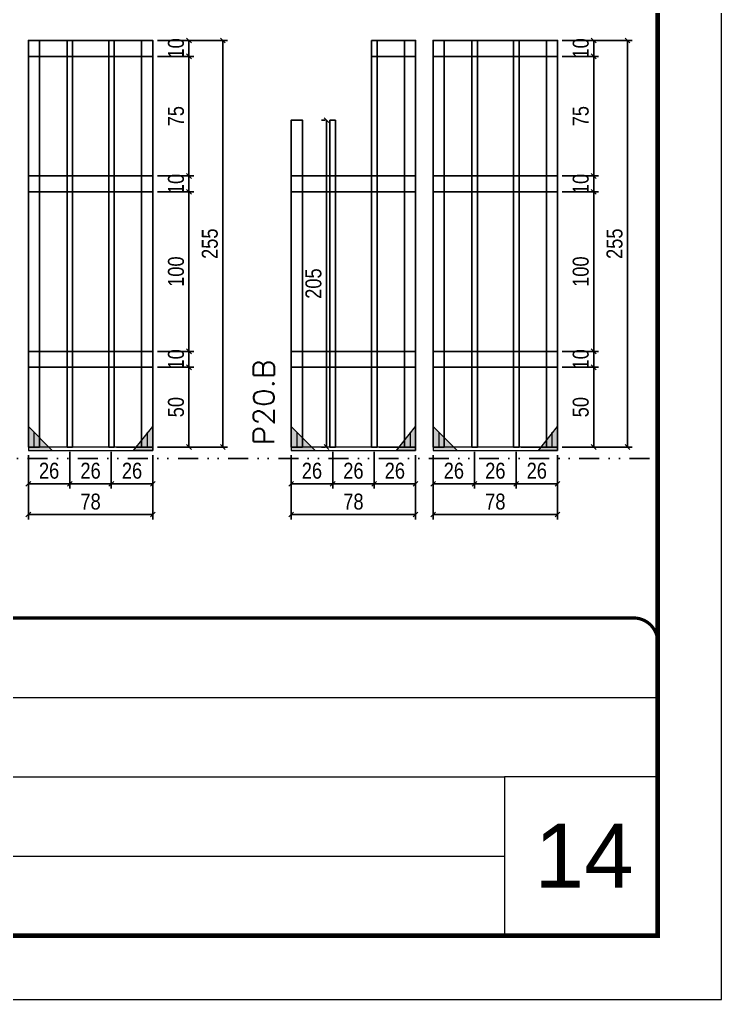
# Model space of a CAD drawing. Extents: x 14400 to 20667, y -21631 to 6985.
# Drawn here: x 17057 to 17497, y 2489 to 3104 of the extents above; entities that cross this region are included whole.
import ezdxf

# ---------------------------------------------------------------- set-up
doc = ezdxf.new("R2010")
doc.units = 0
for name, pattern in [('CONTINUO', [0]), ('DASHED', [0.75, 0.5, -0.25]), ('DIVIDE2', [0.625, 0.25, -0.125, 0, -0.125, 0, -0.125]), ('HIDDEN', [0.375, 0.25, -0.125])]:
    doc.linetypes.add(name, pattern=pattern)
for name, color, linetype, lineweight in [('CARIMBO', 255, 'Continuous', 9), ('Folhas', 255, 'Continuous', 9), ('Madeira', 126, 'Continuous', 18), ('Sarr 2.2x7', 40, 'Continuous', 9), ('SARRAFO DE PRESSAO', 251, 'DASHED', 9), ('Texto Seção', 7, 'Continuous', 15)]:
    doc.layers.add(name, color=color, linetype=linetype, lineweight=lineweight)
for name, color, linetype in [('COTA', 241, 'Continuous'), ('Nível', 160, 'Continuous'), ('SARR_2.2x10', 60, 'Continuous'), ('SARR_3.5x7', 81, 'Continuous'), ('SARR_7x7', 40, 'Continuous')]:
    doc.layers.add(name, color=color, linetype=linetype)
doc.styles.add('ARIAL', font='arial.ttf')
doc.styles.add('COTA TECNICA', font='techl___.ttf', dxfattribs={"height": 10})
doc.styles.add('REGUA-120', font='ROMANS.shx', dxfattribs={"height": 15})
doc.dimstyles.new('PAINEL', dxfattribs={"dimtxt": 10, "dimasz": 3, "dimexe": 3, "dimexo": 3, "dimgap": 3, "dimtad": 1, "dimdec": 1, "dimzin": 12, "dimdsep": 46, "dimtxsty": 'COTA TECNICA', "dimblk1": 'OBLIQUE', "dimblk2": 'OBLIQUE', "dimsah": 1, "dimcen": 0.9, "dimclrd": 4, "dimclre": 4, "dimclrt": 240, "dimadec": 1, "dimazin": 3, "dimtfac": 1, "dimtdec": 1, "dimtmove": 0, "dimatfit": 3, "dimfxl": 1, "dimtolj": 1, "dimtzin": 12, "dimarcsym": 0})

# ---------------------------------------------------------------- blocks, each defined once
blk = doc.blocks.new('9999999999')
at = {"color": 30, "linetype": 'CONTINUO'}
for p, q in [((98564.56, 34379.64), (99583.98, 34379.64)), ((98564.56, 34329.83), (99487.98, 34329.83)), ((99583.98, 34329.83), (99487.98, 34329.83)), ((99487.98, 34329.83), (99487.98, 34230.21)), ((98564.56, 34280.02), (99487.98, 34280.02))]:
    blk.add_line(p, q, dxfattribs=at)
at = {"color": 30, "linetype": 'CONTINUO', "const_width": 2}
blk.add_lwpolyline([(99583.98, 34230.21), (99583.98, 34414.45, 0.414214), (99568.98, 34429.45), (98228.98, 34429.45, 0.414214), (98213.98, 34414.45), (98213.98, 34245.21, 0.414214), (98228.98, 34230.21), (99583.98, 34230.21)], format="xyb", dxfattribs=at)
at = {"layer": 'Folhas'}
blk.add_lwpolyline([(98138.98, 34190.21), (99623.98, 34190.21), (99623.98, 35240.21), (98138.98, 35240.21)], close=True, dxfattribs=at)
at = {"layer": 'Folhas', "color": 30, "const_width": 3}
blk.add_lwpolyline([(98213.98, 34230.21), (99583.98, 34230.21), (99583.98, 35200.21), (98213.98, 35200.21)], close=True, dxfattribs=at)
blk = doc.blocks.new('_Oblique')
at = {"color": 0, "linetype": 'ByBlock', "lineweight": -2}
blk.add_line((-0.5, -0.5), (0.5, 0.5), dxfattribs=at)
blk = doc.blocks.new('*D1071')
at = {"layer": 'COTA', "color": 4, "lineweight": -2, "transparency": 16777216}
for p, q in [((17062.37, 2830.29), (17062.37, 2809.46)), ((17088.37, 2832.49), (17088.37, 2809.46)), ((17062.37, 2812.46), (17088.37, 2812.46))]:
    blk.add_line(p, q, dxfattribs=at)
at = {"layer": 'Defpoints', "color": 0, "transparency": 16777216}
for p in [(17062.37, 2833.29), (17088.37, 2835.49), (17088.37, 2812.46)]:
    blk.add_point(p, dxfattribs=at)
at = {"layer": 'COTA', "color": 4, "lineweight": -2, "transparency": 16777216, "xscale": 3, "yscale": 3, "zscale": 3, "rotation": 180}
blk.add_blockref('_Oblique', (17062.37, 2812.46), dxfattribs=at)
at = {"layer": 'COTA', "color": 4, "lineweight": -2, "transparency": 16777216, "xscale": 3, "yscale": 3, "zscale": 3}
blk.add_blockref('_Oblique', (17088.37, 2812.46), dxfattribs=at)
at = {"layer": 'COTA', "color": 240, "transparency": 16777216, "insert": (17075.37, 2820.57), "char_height": 10, "attachment_point": 5, "style": 'COTA TECNICA'}
blk.add_mtext('\\A1;26', dxfattribs=at)
blk = doc.blocks.new('*D1072')
at = {"layer": 'COTA', "color": 4, "lineweight": -2, "transparency": 16777216}
for p, q in [((17088.37, 2832.49), (17088.37, 2809.46)), ((17114.37, 2832.49), (17114.37, 2809.46)), ((17088.37, 2812.46), (17114.37, 2812.46))]:
    blk.add_line(p, q, dxfattribs=at)
at = {"layer": 'Defpoints', "color": 0, "transparency": 16777216}
for p in [(17088.37, 2835.49), (17114.37, 2835.49), (17114.37, 2812.46)]:
    blk.add_point(p, dxfattribs=at)
at = {"layer": 'COTA', "color": 4, "lineweight": -2, "transparency": 16777216, "xscale": 3, "yscale": 3, "zscale": 3, "rotation": 180}
blk.add_blockref('_Oblique', (17088.37, 2812.46), dxfattribs=at)
at = {"layer": 'COTA', "color": 4, "lineweight": -2, "transparency": 16777216, "xscale": 3, "yscale": 3, "zscale": 3}
blk.add_blockref('_Oblique', (17114.37, 2812.46), dxfattribs=at)
at = {"layer": 'COTA', "color": 240, "transparency": 16777216, "insert": (17101.37, 2820.57), "char_height": 10, "attachment_point": 5, "style": 'COTA TECNICA'}
blk.add_mtext('\\A1;26', dxfattribs=at)
blk = doc.blocks.new('*D1073')
at = {"layer": 'COTA', "color": 4, "lineweight": -2, "transparency": 16777216}
for p, q in [((17114.37, 2832.49), (17114.37, 2809.46)), ((17140.37, 2830.29), (17140.37, 2809.46)), ((17114.37, 2812.46), (17140.37, 2812.46))]:
    blk.add_line(p, q, dxfattribs=at)
at = {"layer": 'Defpoints', "color": 0, "transparency": 16777216}
for p in [(17114.37, 2835.49), (17140.37, 2833.29), (17140.37, 2812.46)]:
    blk.add_point(p, dxfattribs=at)
at = {"layer": 'COTA', "color": 4, "lineweight": -2, "transparency": 16777216, "xscale": 3, "yscale": 3, "zscale": 3, "rotation": 180}
blk.add_blockref('_Oblique', (17114.37, 2812.46), dxfattribs=at)
at = {"layer": 'COTA', "color": 4, "lineweight": -2, "transparency": 16777216, "xscale": 3, "yscale": 3, "zscale": 3}
blk.add_blockref('_Oblique', (17140.37, 2812.46), dxfattribs=at)
at = {"layer": 'COTA', "color": 240, "transparency": 16777216, "insert": (17127.37, 2820.57), "char_height": 10, "attachment_point": 5, "style": 'COTA TECNICA'}
blk.add_mtext('\\A1;26', dxfattribs=at)
blk = doc.blocks.new('*D1074')
at = {"layer": 'COTA', "color": 4, "lineweight": -2, "transparency": 16777216}
for p, q in [((17062.37, 2830.29), (17062.37, 2790.11)), ((17140.37, 2830.28), (17140.37, 2790.11)), ((17062.37, 2793.11), (17140.37, 2793.11))]:
    blk.add_line(p, q, dxfattribs=at)
at = {"layer": 'Defpoints', "color": 0, "transparency": 16777216}
for p in [(17062.37, 2833.29), (17140.37, 2833.28), (17140.37, 2793.11)]:
    blk.add_point(p, dxfattribs=at)
at = {"layer": 'COTA', "color": 4, "lineweight": -2, "transparency": 16777216, "xscale": 3, "yscale": 3, "zscale": 3, "rotation": 180}
blk.add_blockref('_Oblique', (17062.37, 2793.11), dxfattribs=at)
at = {"layer": 'COTA', "color": 4, "lineweight": -2, "transparency": 16777216, "xscale": 3, "yscale": 3, "zscale": 3}
blk.add_blockref('_Oblique', (17140.37, 2793.11), dxfattribs=at)
at = {"layer": 'COTA', "color": 240, "transparency": 16777216, "insert": (17101.37, 2801.2), "char_height": 10, "attachment_point": 5, "style": 'COTA TECNICA'}
blk.add_mtext('\\A1;78', dxfattribs=at)
blk = doc.blocks.new('*D1075')
at = {"layer": 'COTA', "color": 4, "lineweight": -2, "transparency": 16777216}
for p, q in [((17143.37, 2885.49), (17166.07, 2885.49)), ((17163.07, 2835.49), (17163.07, 2885.49)), ((17143.37, 2835.49), (17166.07, 2835.49))]:
    blk.add_line(p, q, dxfattribs=at)
at = {"layer": 'Defpoints', "color": 0, "transparency": 16777216}
for p in [(17140.37, 2885.49), (17163.07, 2885.49), (17140.37, 2835.49)]:
    blk.add_point(p, dxfattribs=at)
at = {"layer": 'COTA', "color": 4, "lineweight": -2, "transparency": 16777216, "xscale": 3, "yscale": 3, "zscale": 3}
for p, rotation in [((17163.07, 2885.49), 90), ((17163.07, 2835.49), 270)]:
    blk.add_blockref('_Oblique', p, dxfattribs=dict(at, rotation=rotation))
at = {"layer": 'COTA', "color": 240, "transparency": 16777216, "insert": (17154.96, 2860.49), "char_height": 10, "attachment_point": 5, "rotation": 90, "style": 'COTA TECNICA'}
blk.add_mtext('\\A1;50', dxfattribs=at)
blk = doc.blocks.new('*D1076')
at = {"layer": 'COTA', "color": 4, "lineweight": -2, "transparency": 16777216}
for p, q in [((17143.37, 2895.49), (17166.07, 2895.49)), ((17163.07, 2885.49), (17163.07, 2895.49)), ((17143.37, 2885.49), (17166.07, 2885.49))]:
    blk.add_line(p, q, dxfattribs=at)
at = {"layer": 'Defpoints', "color": 0, "transparency": 16777216}
for p in [(17140.37, 2895.49), (17163.07, 2895.49), (17140.37, 2885.49)]:
    blk.add_point(p, dxfattribs=at)
at = {"layer": 'COTA', "color": 4, "lineweight": -2, "transparency": 16777216, "xscale": 3, "yscale": 3, "zscale": 3}
for p, rotation in [((17163.07, 2895.49), 90), ((17163.07, 2885.49), 270)]:
    blk.add_blockref('_Oblique', p, dxfattribs=dict(at, rotation=rotation))
at = {"layer": 'COTA', "color": 240, "transparency": 16777216, "insert": (17154.97, 2890.49), "char_height": 10, "attachment_point": 5, "rotation": 90, "style": 'COTA TECNICA'}
blk.add_mtext('\\A1;10', dxfattribs=at)
blk = doc.blocks.new('*D1077')
at = {"layer": 'COTA', "color": 4, "lineweight": -2, "transparency": 16777216}
for p, q in [((17143.37, 2995.49), (17166.07, 2995.49)), ((17163.07, 2895.49), (17163.07, 2995.49)), ((17143.37, 2895.49), (17166.07, 2895.49))]:
    blk.add_line(p, q, dxfattribs=at)
at = {"layer": 'Defpoints', "color": 0, "transparency": 16777216}
for p in [(17140.37, 2995.49), (17163.07, 2995.49), (17140.37, 2895.49)]:
    blk.add_point(p, dxfattribs=at)
at = {"layer": 'COTA', "color": 4, "lineweight": -2, "transparency": 16777216, "xscale": 3, "yscale": 3, "zscale": 3}
for p, rotation in [((17163.07, 2995.49), 90), ((17163.07, 2895.49), 270)]:
    blk.add_blockref('_Oblique', p, dxfattribs=dict(at, rotation=rotation))
at = {"layer": 'COTA', "color": 240, "transparency": 16777216, "insert": (17154.97, 2945.49), "char_height": 10, "attachment_point": 5, "rotation": 90, "style": 'COTA TECNICA'}
blk.add_mtext('\\A1;100', dxfattribs=at)
blk = doc.blocks.new('*D1078')
at = {"layer": 'COTA', "color": 4, "lineweight": -2, "transparency": 16777216}
for p, q in [((17143.37, 3005.49), (17166.07, 3005.49)), ((17163.07, 2995.49), (17163.07, 3005.49)), ((17143.37, 2995.49), (17166.07, 2995.49))]:
    blk.add_line(p, q, dxfattribs=at)
at = {"layer": 'Defpoints', "color": 0, "transparency": 16777216}
for p in [(17140.37, 3005.49), (17163.07, 3005.49), (17140.37, 2995.49)]:
    blk.add_point(p, dxfattribs=at)
at = {"layer": 'COTA', "color": 4, "lineweight": -2, "transparency": 16777216, "xscale": 3, "yscale": 3, "zscale": 3}
for p, rotation in [((17163.07, 3005.49), 90), ((17163.07, 2995.49), 270)]:
    blk.add_blockref('_Oblique', p, dxfattribs=dict(at, rotation=rotation))
at = {"layer": 'COTA', "color": 240, "transparency": 16777216, "insert": (17154.97, 3000.49), "char_height": 10, "attachment_point": 5, "rotation": 90, "style": 'COTA TECNICA'}
blk.add_mtext('\\A1;10', dxfattribs=at)
blk = doc.blocks.new('*D1083')
at = {"layer": 'COTA', "color": 4, "lineweight": -2, "transparency": 16777216}
for p, q in [((17143.37, 3090.52), (17187.29, 3090.52)), ((17184.29, 2835.49), (17184.29, 3090.52)), ((17143.37, 2835.49), (17187.29, 2835.49))]:
    blk.add_line(p, q, dxfattribs=at)
at = {"layer": 'Defpoints', "color": 0, "transparency": 16777216}
for p in [(17140.37, 3090.52), (17184.29, 3090.52), (17140.37, 2835.49)]:
    blk.add_point(p, dxfattribs=at)
at = {"layer": 'COTA', "color": 4, "lineweight": -2, "transparency": 16777216, "xscale": 3, "yscale": 3, "zscale": 3}
for p, rotation in [((17184.29, 3090.52), 90), ((17184.29, 2835.49), 270)]:
    blk.add_blockref('_Oblique', p, dxfattribs=dict(at, rotation=rotation))
at = {"layer": 'COTA', "color": 240, "transparency": 16777216, "insert": (17176.18, 2963), "char_height": 10, "attachment_point": 5, "rotation": 90, "style": 'COTA TECNICA'}
blk.add_mtext('\\A1;255', dxfattribs=at)
blk = doc.blocks.new('*D1084')
at = {"layer": 'COTA', "color": 4, "lineweight": -2, "transparency": 16777216}
for p, q in [((17143.37, 3090.52), (17166.07, 3090.52)), ((17163.07, 3080.52), (17163.07, 3090.52)), ((17143.37, 3080.52), (17166.07, 3080.52))]:
    blk.add_line(p, q, dxfattribs=at)
at = {"layer": 'Defpoints', "color": 0, "transparency": 16777216}
for p in [(17140.37, 3090.52), (17163.07, 3090.52), (17140.37, 3080.52)]:
    blk.add_point(p, dxfattribs=at)
at = {"layer": 'COTA', "color": 4, "lineweight": -2, "transparency": 16777216, "xscale": 3, "yscale": 3, "zscale": 3}
for p, rotation in [((17163.07, 3090.52), 90), ((17163.07, 3080.52), 270)]:
    blk.add_blockref('_Oblique', p, dxfattribs=dict(at, rotation=rotation))
at = {"layer": 'COTA', "color": 240, "transparency": 16777216, "insert": (17154.97, 3085.52), "char_height": 10, "attachment_point": 5, "rotation": 90, "style": 'COTA TECNICA'}
blk.add_mtext('\\A1;10', dxfattribs=at)
blk = doc.blocks.new('*D1085')
at = {"layer": 'COTA', "color": 4, "lineweight": -2, "transparency": 16777216}
for p, q in [((17143.37, 3080.52), (17166.07, 3080.52)), ((17163.07, 3005.49), (17163.07, 3080.52)), ((17143.37, 3005.49), (17166.07, 3005.49))]:
    blk.add_line(p, q, dxfattribs=at)
at = {"layer": 'Defpoints', "color": 0, "transparency": 16777216}
for p in [(17140.37, 3080.52), (17163.07, 3080.52), (17140.37, 3005.49)]:
    blk.add_point(p, dxfattribs=at)
at = {"layer": 'COTA', "color": 4, "lineweight": -2, "transparency": 16777216, "xscale": 3, "yscale": 3, "zscale": 3}
for p, rotation in [((17163.07, 3080.52), 90), ((17163.07, 3005.49), 270)]:
    blk.add_blockref('_Oblique', p, dxfattribs=dict(at, rotation=rotation))
at = {"layer": 'COTA', "color": 240, "transparency": 16777216, "insert": (17154.96, 3043), "char_height": 10, "attachment_point": 5, "rotation": 90, "style": 'COTA TECNICA'}
blk.add_mtext('\\A1;75', dxfattribs=at)
blk = doc.blocks.new('*D1086')
at = {"layer": 'COTA', "color": 4, "lineweight": -2, "transparency": 16777216}
for p, q in [((17316.2, 2830.29), (17316.2, 2809.46)), ((17342.2, 2832.49), (17342.2, 2809.46)), ((17316.2, 2812.46), (17342.2, 2812.46))]:
    blk.add_line(p, q, dxfattribs=at)
at = {"layer": 'Defpoints', "color": 0, "transparency": 16777216}
for p in [(17316.2, 2833.29), (17342.2, 2835.49), (17342.2, 2812.46)]:
    blk.add_point(p, dxfattribs=at)
at = {"layer": 'COTA', "color": 4, "lineweight": -2, "transparency": 16777216, "xscale": 3, "yscale": 3, "zscale": 3, "rotation": 180}
blk.add_blockref('_Oblique', (17316.2, 2812.46), dxfattribs=at)
at = {"layer": 'COTA', "color": 4, "lineweight": -2, "transparency": 16777216, "xscale": 3, "yscale": 3, "zscale": 3}
blk.add_blockref('_Oblique', (17342.2, 2812.46), dxfattribs=at)
at = {"layer": 'COTA', "color": 240, "transparency": 16777216, "insert": (17329.2, 2820.57), "char_height": 10, "attachment_point": 5, "style": 'COTA TECNICA'}
blk.add_mtext('\\A1;26', dxfattribs=at)
blk = doc.blocks.new('*D1087')
at = {"layer": 'COTA', "color": 4, "lineweight": -2, "transparency": 16777216}
for p, q in [((17342.2, 2832.49), (17342.2, 2809.46)), ((17368.2, 2832.49), (17368.2, 2809.46)), ((17342.2, 2812.46), (17368.2, 2812.46))]:
    blk.add_line(p, q, dxfattribs=at)
at = {"layer": 'Defpoints', "color": 0, "transparency": 16777216}
for p in [(17342.2, 2835.49), (17368.2, 2835.49), (17368.2, 2812.46)]:
    blk.add_point(p, dxfattribs=at)
at = {"layer": 'COTA', "color": 4, "lineweight": -2, "transparency": 16777216, "xscale": 3, "yscale": 3, "zscale": 3, "rotation": 180}
blk.add_blockref('_Oblique', (17342.2, 2812.46), dxfattribs=at)
at = {"layer": 'COTA', "color": 4, "lineweight": -2, "transparency": 16777216, "xscale": 3, "yscale": 3, "zscale": 3}
blk.add_blockref('_Oblique', (17368.2, 2812.46), dxfattribs=at)
at = {"layer": 'COTA', "color": 240, "transparency": 16777216, "insert": (17355.2, 2820.57), "char_height": 10, "attachment_point": 5, "style": 'COTA TECNICA'}
blk.add_mtext('\\A1;26', dxfattribs=at)
blk = doc.blocks.new('*D1088')
at = {"layer": 'COTA', "color": 4, "lineweight": -2, "transparency": 16777216}
for p, q in [((17368.2, 2832.49), (17368.2, 2809.46)), ((17394.2, 2830.29), (17394.2, 2809.46)), ((17368.2, 2812.46), (17394.2, 2812.46))]:
    blk.add_line(p, q, dxfattribs=at)
at = {"layer": 'Defpoints', "color": 0, "transparency": 16777216}
for p in [(17368.2, 2835.49), (17394.2, 2833.29), (17394.2, 2812.46)]:
    blk.add_point(p, dxfattribs=at)
at = {"layer": 'COTA', "color": 4, "lineweight": -2, "transparency": 16777216, "xscale": 3, "yscale": 3, "zscale": 3, "rotation": 180}
blk.add_blockref('_Oblique', (17368.2, 2812.46), dxfattribs=at)
at = {"layer": 'COTA', "color": 4, "lineweight": -2, "transparency": 16777216, "xscale": 3, "yscale": 3, "zscale": 3}
blk.add_blockref('_Oblique', (17394.2, 2812.46), dxfattribs=at)
at = {"layer": 'COTA', "color": 240, "transparency": 16777216, "insert": (17381.2, 2820.57), "char_height": 10, "attachment_point": 5, "style": 'COTA TECNICA'}
blk.add_mtext('\\A1;26', dxfattribs=at)
blk = doc.blocks.new('*D1089')
at = {"layer": 'COTA', "color": 4, "lineweight": -2, "transparency": 16777216}
for p, q in [((17316.2, 2830.29), (17316.2, 2790.11)), ((17394.2, 2830.28), (17394.2, 2790.11)), ((17316.2, 2793.11), (17394.2, 2793.11))]:
    blk.add_line(p, q, dxfattribs=at)
at = {"layer": 'Defpoints', "color": 0, "transparency": 16777216}
for p in [(17316.2, 2833.29), (17394.2, 2833.28), (17394.2, 2793.11)]:
    blk.add_point(p, dxfattribs=at)
at = {"layer": 'COTA', "color": 4, "lineweight": -2, "transparency": 16777216, "xscale": 3, "yscale": 3, "zscale": 3, "rotation": 180}
blk.add_blockref('_Oblique', (17316.2, 2793.11), dxfattribs=at)
at = {"layer": 'COTA', "color": 4, "lineweight": -2, "transparency": 16777216, "xscale": 3, "yscale": 3, "zscale": 3}
blk.add_blockref('_Oblique', (17394.2, 2793.11), dxfattribs=at)
at = {"layer": 'COTA', "color": 240, "transparency": 16777216, "insert": (17355.2, 2801.2), "char_height": 10, "attachment_point": 5, "style": 'COTA TECNICA'}
blk.add_mtext('\\A1;78', dxfattribs=at)
blk = doc.blocks.new('*D1090')
at = {"layer": 'COTA', "color": 4, "lineweight": -2, "transparency": 16777216}
for p, q in [((17397.2, 2885.49), (17419.9, 2885.49)), ((17416.9, 2835.49), (17416.9, 2885.49)), ((17397.2, 2835.49), (17419.9, 2835.49))]:
    blk.add_line(p, q, dxfattribs=at)
at = {"layer": 'Defpoints', "color": 0, "transparency": 16777216}
for p in [(17394.2, 2885.49), (17416.9, 2885.49), (17394.2, 2835.49)]:
    blk.add_point(p, dxfattribs=at)
at = {"layer": 'COTA', "color": 4, "lineweight": -2, "transparency": 16777216, "xscale": 3, "yscale": 3, "zscale": 3}
for p, rotation in [((17416.9, 2885.49), 90), ((17416.9, 2835.49), 270)]:
    blk.add_blockref('_Oblique', p, dxfattribs=dict(at, rotation=rotation))
at = {"layer": 'COTA', "color": 240, "transparency": 16777216, "insert": (17408.79, 2860.49), "char_height": 10, "attachment_point": 5, "rotation": 90, "style": 'COTA TECNICA'}
blk.add_mtext('\\A1;50', dxfattribs=at)
blk = doc.blocks.new('*D1091')
at = {"layer": 'COTA', "color": 4, "lineweight": -2, "transparency": 16777216}
for p, q in [((17397.2, 2895.49), (17419.9, 2895.49)), ((17416.9, 2885.49), (17416.9, 2895.49)), ((17397.2, 2885.49), (17419.9, 2885.49))]:
    blk.add_line(p, q, dxfattribs=at)
at = {"layer": 'Defpoints', "color": 0, "transparency": 16777216}
for p in [(17394.2, 2895.49), (17416.9, 2895.49), (17394.2, 2885.49)]:
    blk.add_point(p, dxfattribs=at)
at = {"layer": 'COTA', "color": 4, "lineweight": -2, "transparency": 16777216, "xscale": 3, "yscale": 3, "zscale": 3}
for p, rotation in [((17416.9, 2895.49), 90), ((17416.9, 2885.49), 270)]:
    blk.add_blockref('_Oblique', p, dxfattribs=dict(at, rotation=rotation))
at = {"layer": 'COTA', "color": 240, "transparency": 16777216, "insert": (17408.79, 2890.49), "char_height": 10, "attachment_point": 5, "rotation": 90, "style": 'COTA TECNICA'}
blk.add_mtext('\\A1;10', dxfattribs=at)
blk = doc.blocks.new('*D1092')
at = {"layer": 'COTA', "color": 4, "lineweight": -2, "transparency": 16777216}
for p, q in [((17397.2, 2995.49), (17419.9, 2995.49)), ((17416.9, 2895.49), (17416.9, 2995.49)), ((17397.2, 2895.49), (17419.9, 2895.49))]:
    blk.add_line(p, q, dxfattribs=at)
at = {"layer": 'Defpoints', "color": 0, "transparency": 16777216}
for p in [(17394.2, 2995.49), (17416.9, 2995.49), (17394.2, 2895.49)]:
    blk.add_point(p, dxfattribs=at)
at = {"layer": 'COTA', "color": 4, "lineweight": -2, "transparency": 16777216, "xscale": 3, "yscale": 3, "zscale": 3}
for p, rotation in [((17416.9, 2995.49), 90), ((17416.9, 2895.49), 270)]:
    blk.add_blockref('_Oblique', p, dxfattribs=dict(at, rotation=rotation))
at = {"layer": 'COTA', "color": 240, "transparency": 16777216, "insert": (17408.79, 2945.49), "char_height": 10, "attachment_point": 5, "rotation": 90, "style": 'COTA TECNICA'}
blk.add_mtext('\\A1;100', dxfattribs=at)
blk = doc.blocks.new('*D1093')
at = {"layer": 'COTA', "color": 4, "lineweight": -2, "transparency": 16777216}
for p, q in [((17397.2, 3005.49), (17419.9, 3005.49)), ((17416.9, 2995.49), (17416.9, 3005.49)), ((17397.2, 2995.49), (17419.9, 2995.49))]:
    blk.add_line(p, q, dxfattribs=at)
at = {"layer": 'Defpoints', "color": 0, "transparency": 16777216}
for p in [(17394.2, 3005.49), (17416.9, 3005.49), (17394.2, 2995.49)]:
    blk.add_point(p, dxfattribs=at)
at = {"layer": 'COTA', "color": 4, "lineweight": -2, "transparency": 16777216, "xscale": 3, "yscale": 3, "zscale": 3}
for p, rotation in [((17416.9, 3005.49), 90), ((17416.9, 2995.49), 270)]:
    blk.add_blockref('_Oblique', p, dxfattribs=dict(at, rotation=rotation))
at = {"layer": 'COTA', "color": 240, "transparency": 16777216, "insert": (17408.79, 3000.49), "char_height": 10, "attachment_point": 5, "rotation": 90, "style": 'COTA TECNICA'}
blk.add_mtext('\\A1;10', dxfattribs=at)
blk = doc.blocks.new('*D1094')
at = {"layer": 'COTA', "color": 4, "lineweight": -2, "transparency": 16777216}
for p, q in [((17227.2, 2830.29), (17227.2, 2809.46)), ((17253.2, 2832.49), (17253.2, 2809.46)), ((17227.2, 2812.46), (17253.2, 2812.46))]:
    blk.add_line(p, q, dxfattribs=at)
at = {"layer": 'Defpoints', "color": 0, "transparency": 16777216}
for p in [(17227.2, 2833.29), (17253.2, 2835.49), (17253.2, 2812.46)]:
    blk.add_point(p, dxfattribs=at)
at = {"layer": 'COTA', "color": 4, "lineweight": -2, "transparency": 16777216, "xscale": 3, "yscale": 3, "zscale": 3, "rotation": 180}
blk.add_blockref('_Oblique', (17227.2, 2812.46), dxfattribs=at)
at = {"layer": 'COTA', "color": 4, "lineweight": -2, "transparency": 16777216, "xscale": 3, "yscale": 3, "zscale": 3}
blk.add_blockref('_Oblique', (17253.2, 2812.46), dxfattribs=at)
at = {"layer": 'COTA', "color": 240, "transparency": 16777216, "insert": (17240.2, 2820.57), "char_height": 10, "attachment_point": 5, "style": 'COTA TECNICA'}
blk.add_mtext('\\A1;26', dxfattribs=at)
blk = doc.blocks.new('*D1095')
at = {"layer": 'COTA', "color": 4, "lineweight": -2, "transparency": 16777216}
for p, q in [((17253.2, 2832.49), (17253.2, 2809.46)), ((17279.2, 2832.49), (17279.2, 2809.46)), ((17253.2, 2812.46), (17279.2, 2812.46))]:
    blk.add_line(p, q, dxfattribs=at)
at = {"layer": 'Defpoints', "color": 0, "transparency": 16777216}
for p in [(17253.2, 2835.49), (17279.2, 2835.49), (17279.2, 2812.46)]:
    blk.add_point(p, dxfattribs=at)
at = {"layer": 'COTA', "color": 4, "lineweight": -2, "transparency": 16777216, "xscale": 3, "yscale": 3, "zscale": 3, "rotation": 180}
blk.add_blockref('_Oblique', (17253.2, 2812.46), dxfattribs=at)
at = {"layer": 'COTA', "color": 4, "lineweight": -2, "transparency": 16777216, "xscale": 3, "yscale": 3, "zscale": 3}
blk.add_blockref('_Oblique', (17279.2, 2812.46), dxfattribs=at)
at = {"layer": 'COTA', "color": 240, "transparency": 16777216, "insert": (17266.2, 2820.57), "char_height": 10, "attachment_point": 5, "style": 'COTA TECNICA'}
blk.add_mtext('\\A1;26', dxfattribs=at)
blk = doc.blocks.new('*D1096')
at = {"layer": 'COTA', "color": 4, "lineweight": -2, "transparency": 16777216}
for p, q in [((17279.2, 2832.49), (17279.2, 2809.46)), ((17305.2, 2830.29), (17305.2, 2809.46)), ((17279.2, 2812.46), (17305.2, 2812.46))]:
    blk.add_line(p, q, dxfattribs=at)
at = {"layer": 'Defpoints', "color": 0, "transparency": 16777216}
for p in [(17279.2, 2835.49), (17305.2, 2833.29), (17305.2, 2812.46)]:
    blk.add_point(p, dxfattribs=at)
at = {"layer": 'COTA', "color": 4, "lineweight": -2, "transparency": 16777216, "xscale": 3, "yscale": 3, "zscale": 3, "rotation": 180}
blk.add_blockref('_Oblique', (17279.2, 2812.46), dxfattribs=at)
at = {"layer": 'COTA', "color": 4, "lineweight": -2, "transparency": 16777216, "xscale": 3, "yscale": 3, "zscale": 3}
blk.add_blockref('_Oblique', (17305.2, 2812.46), dxfattribs=at)
at = {"layer": 'COTA', "color": 240, "transparency": 16777216, "insert": (17292.2, 2820.57), "char_height": 10, "attachment_point": 5, "style": 'COTA TECNICA'}
blk.add_mtext('\\A1;26', dxfattribs=at)
blk = doc.blocks.new('*D1097')
at = {"layer": 'COTA', "color": 4, "lineweight": -2, "transparency": 16777216}
for p, q in [((17227.2, 2830.29), (17227.2, 2790.11)), ((17305.2, 2830.28), (17305.2, 2790.11)), ((17227.2, 2793.11), (17305.2, 2793.11))]:
    blk.add_line(p, q, dxfattribs=at)
at = {"layer": 'Defpoints', "color": 0, "transparency": 16777216}
for p in [(17227.2, 2833.29), (17305.2, 2833.28), (17305.2, 2793.11)]:
    blk.add_point(p, dxfattribs=at)
at = {"layer": 'COTA', "color": 4, "lineweight": -2, "transparency": 16777216, "xscale": 3, "yscale": 3, "zscale": 3, "rotation": 180}
blk.add_blockref('_Oblique', (17227.2, 2793.11), dxfattribs=at)
at = {"layer": 'COTA', "color": 4, "lineweight": -2, "transparency": 16777216, "xscale": 3, "yscale": 3, "zscale": 3}
blk.add_blockref('_Oblique', (17305.2, 2793.11), dxfattribs=at)
at = {"layer": 'COTA', "color": 240, "transparency": 16777216, "insert": (17266.2, 2801.2), "char_height": 10, "attachment_point": 5, "style": 'COTA TECNICA'}
blk.add_mtext('\\A1;78', dxfattribs=at)
blk = doc.blocks.new('*D1098')
at = {"layer": 'COTA', "color": 4, "lineweight": -2, "transparency": 16777216}
for p, q in [((17397.2, 3090.52), (17441.11, 3090.52)), ((17438.11, 2835.49), (17438.11, 3090.52)), ((17397.2, 2835.49), (17441.11, 2835.49))]:
    blk.add_line(p, q, dxfattribs=at)
at = {"layer": 'Defpoints', "color": 0, "transparency": 16777216}
for p in [(17394.2, 3090.52), (17438.11, 3090.52), (17394.2, 2835.49)]:
    blk.add_point(p, dxfattribs=at)
at = {"layer": 'COTA', "color": 4, "lineweight": -2, "transparency": 16777216, "xscale": 3, "yscale": 3, "zscale": 3}
for p, rotation in [((17438.11, 3090.52), 90), ((17438.11, 2835.49), 270)]:
    blk.add_blockref('_Oblique', p, dxfattribs=dict(at, rotation=rotation))
at = {"layer": 'COTA', "color": 240, "transparency": 16777216, "insert": (17430, 2963), "char_height": 10, "attachment_point": 5, "rotation": 90, "style": 'COTA TECNICA'}
blk.add_mtext('\\A1;255', dxfattribs=at)
blk = doc.blocks.new('*D1099')
at = {"layer": 'COTA', "color": 4, "lineweight": -2, "transparency": 16777216}
for p, q in [((17397.2, 3090.52), (17419.9, 3090.52)), ((17416.9, 3080.52), (17416.9, 3090.52)), ((17397.2, 3080.52), (17419.9, 3080.52))]:
    blk.add_line(p, q, dxfattribs=at)
at = {"layer": 'Defpoints', "color": 0, "transparency": 16777216}
for p in [(17394.2, 3090.52), (17416.9, 3090.52), (17394.2, 3080.52)]:
    blk.add_point(p, dxfattribs=at)
at = {"layer": 'COTA', "color": 4, "lineweight": -2, "transparency": 16777216, "xscale": 3, "yscale": 3, "zscale": 3}
for p, rotation in [((17416.9, 3090.52), 90), ((17416.9, 3080.52), 270)]:
    blk.add_blockref('_Oblique', p, dxfattribs=dict(at, rotation=rotation))
at = {"layer": 'COTA', "color": 240, "transparency": 16777216, "insert": (17408.8, 3085.52), "char_height": 10, "attachment_point": 5, "rotation": 90, "style": 'COTA TECNICA'}
blk.add_mtext('\\A1;10', dxfattribs=at)
blk = doc.blocks.new('*D1100')
at = {"layer": 'COTA', "color": 4, "lineweight": -2, "transparency": 16777216}
for p, q in [((17397.2, 3080.52), (17419.9, 3080.52)), ((17416.9, 3005.49), (17416.9, 3080.52)), ((17397.2, 3005.49), (17419.9, 3005.49))]:
    blk.add_line(p, q, dxfattribs=at)
at = {"layer": 'Defpoints', "color": 0, "transparency": 16777216}
for p in [(17394.2, 3080.52), (17416.9, 3080.52), (17394.2, 3005.49)]:
    blk.add_point(p, dxfattribs=at)
at = {"layer": 'COTA', "color": 4, "lineweight": -2, "transparency": 16777216, "xscale": 3, "yscale": 3, "zscale": 3}
for p, rotation in [((17416.9, 3080.52), 90), ((17416.9, 3005.49), 270)]:
    blk.add_blockref('_Oblique', p, dxfattribs=dict(at, rotation=rotation))
at = {"layer": 'COTA', "color": 240, "transparency": 16777216, "insert": (17408.79, 3043), "char_height": 10, "attachment_point": 5, "rotation": 90, "style": 'COTA TECNICA'}
blk.add_mtext('\\A1;75', dxfattribs=at)
blk = doc.blocks.new('*D1101')
at = {"layer": 'COTA', "color": 4, "lineweight": -2, "transparency": 16777216}
for p, q in [((17248.45, 3040.52), (17246.28, 3040.52)), ((17249.28, 2835.49), (17249.28, 3040.52)), ((17248.45, 2835.49), (17246.28, 2835.49))]:
    blk.add_line(p, q, dxfattribs=at)
at = {"layer": 'Defpoints', "color": 0, "transparency": 16777216}
for p in [(17249.28, 3040.52), (17251.45, 3040.52), (17251.45, 2835.49)]:
    blk.add_point(p, dxfattribs=at)
at = {"layer": 'COTA', "color": 4, "lineweight": -2, "transparency": 16777216, "xscale": 3, "yscale": 3, "zscale": 3}
for p, rotation in [((17249.28, 3040.52), 90), ((17249.28, 2835.49), 270)]:
    blk.add_blockref('_Oblique', p, dxfattribs=dict(at, rotation=rotation))
at = {"layer": 'COTA', "color": 240, "transparency": 16777216, "insert": (17241.17, 2938), "char_height": 10, "attachment_point": 5, "rotation": 90, "style": 'COTA TECNICA'}
blk.add_mtext('\\A1;205', dxfattribs=at)

msp = doc.modelspace()

# ---------------------------------------------------------------- hatches: boundary and pattern name
at = {"layer": 'Madeira'}
h = msp.add_hatch(color=252, dxfattribs=at)
h.dxf.hatch_style = 2
h.paths.add_polyline_path([(17062.37, 2848.29), (17062.37, 2833.29), (17077.37, 2833.29)])
h = msp.add_hatch(color=252, dxfattribs=at)
h.dxf.hatch_style = 2
h.paths.add_polyline_path([(17140.37, 2848.29), (17140.37, 2833.29), (17128.37, 2833.29)])
h = msp.add_hatch(color=252, dxfattribs=at)
h.dxf.hatch_style = 2
h.paths.add_polyline_path([(17227.2, 2848.29), (17227.2, 2833.29), (17242.2, 2833.29)])
h = msp.add_hatch(color=252, dxfattribs=at)
h.dxf.hatch_style = 2
h.paths.add_polyline_path([(17305.2, 2848.29), (17305.2, 2833.29), (17293.2, 2833.29)])
h = msp.add_hatch(color=252, dxfattribs=at)
h.dxf.hatch_style = 2
h.paths.add_polyline_path([(17316.2, 2848.29), (17316.2, 2833.29), (17331.2, 2833.29)])
h = msp.add_hatch(color=252, dxfattribs=at)
h.dxf.hatch_style = 2
h.paths.add_polyline_path([(17394.2, 2848.29), (17394.2, 2833.29), (17382.2, 2833.29)])

# ---------------------------------------------------------------- linework, layer by layer
at = {"layer": 'Madeira', "color": 250, "linetype": 'HIDDEN'}
for p, q in [((17065.87, 2844.79), (17065.87, 2835.49)), ((17136.87, 2844.79), (17136.87, 2835.49)), ((17230.7, 2844.79), (17230.7, 2835.49)), ((17301.7, 2844.79), (17301.7, 2835.49)), ((17319.7, 2844.79), (17319.7, 2835.49)), ((17390.7, 2844.79), (17390.7, 2835.49)), ((17072.2, 2835.49), (17062.37, 2835.49)), ((17072.2, 2835.49), (17062.37, 2835.49)), ((17130.54, 2835.49), (17140.37, 2835.49)), ((17130.54, 2835.49), (17140.37, 2835.49)), ((17237.03, 2835.49), (17227.2, 2835.49)), ((17237.03, 2835.49), (17227.2, 2835.49)), ((17295.37, 2835.49), (17305.2, 2835.49)), ((17295.37, 2835.49), (17305.2, 2835.49)), ((17326.03, 2835.49), (17316.2, 2835.49)), ((17326.03, 2835.49), (17316.2, 2835.49)), ((17384.37, 2835.49), (17394.2, 2835.49)), ((17384.37, 2835.49), (17394.2, 2835.49))]:
    msp.add_line(p, q, dxfattribs=at)
at = {"layer": 'Madeira', "color": 1, "linetype": 'HIDDEN'}
for p, q in [((17065.87, 2844.79), (17065.87, 2835.49)), ((17069.37, 2841.28), (17069.37, 2835.49)), ((17136.87, 2844.79), (17136.87, 2835.49)), ((17230.7, 2844.79), (17230.7, 2835.49)), ((17234.2, 2841.28), (17234.2, 2835.49)), ((17301.7, 2844.79), (17301.7, 2835.49)), ((17319.7, 2844.79), (17319.7, 2835.49)), ((17323.2, 2841.28), (17323.2, 2835.49)), ((17390.7, 2844.79), (17390.7, 2835.49)), ((17078.17, 2835.49), (17062.37, 2835.49)), ((17117.57, 2835.49), (17140.37, 2835.49)), ((17243, 2835.49), (17227.2, 2835.49)), ((17282.4, 2835.49), (17305.2, 2835.49)), ((17332, 2835.49), (17316.2, 2835.49)), ((17371.4, 2835.49), (17394.2, 2835.49))]:
    msp.add_line(p, q, dxfattribs=at)
at = {"layer": 'Madeira', "color": 250}
for p, q in [((17062.37, 2835.49), (17062.37, 2833.29)), ((17062.37, 2835.49), (17062.37, 2833.29)), ((17062.37, 2835.49), (17062.37, 2833.29)), ((17227.2, 2835.49), (17227.2, 2833.29)), ((17227.2, 2835.49), (17227.2, 2833.29)), ((17227.2, 2835.49), (17227.2, 2833.29)), ((17316.2, 2835.49), (17316.2, 2833.29)), ((17316.2, 2835.49), (17316.2, 2833.29)), ((17316.2, 2835.49), (17316.2, 2833.29))]:
    msp.add_line(p, q, dxfattribs=at)
at = {"layer": 'Madeira', "color": 0}
for points in [[(17062.37, 2848.29), (17062.37, 2833.29), (17077.37, 2833.29), (17062.37, 2848.29)], [(17140.37, 2848.29), (17140.37, 2833.29), (17128.37, 2833.29), (17140.37, 2848.29)], [(17227.2, 2848.29), (17227.2, 2833.29), (17242.2, 2833.29), (17227.2, 2848.29)], [(17305.2, 2848.29), (17305.2, 2833.29), (17293.2, 2833.29), (17305.2, 2848.29)], [(17316.2, 2848.29), (17316.2, 2833.29), (17331.2, 2833.29), (17316.2, 2848.29)], [(17394.2, 2848.29), (17394.2, 2833.29), (17382.2, 2833.29), (17394.2, 2848.29)]]:
    msp.add_lwpolyline(points, dxfattribs=at)
at = {"layer": 'Nível', "color": 4, "linetype": 'DIVIDE2', "ltscale": 50}
msp.add_line((16086.97, 2828.29), (17456.97, 2828.29), dxfattribs=at)
at = {"layer": 'Sarr 2.2x7'}
for p, q in [((17062.37, 2835.49), (17062.37, 2833.29)), ((17140.37, 2833.29), (17140.37, 2835.49)), ((17227.2, 2835.49), (17227.2, 2833.29)), ((17305.2, 2833.29), (17305.2, 2835.49)), ((17316.2, 2835.49), (17316.2, 2833.29)), ((17394.2, 2833.29), (17394.2, 2835.49))]:
    msp.add_line(p, q, dxfattribs=at)
for points in [[(17140.37, 2835.49), (17062.37, 2835.49), (17062.37, 2833.29), (17140.37, 2833.29)], [(17305.2, 2835.49), (17227.2, 2835.49), (17227.2, 2833.29), (17305.2, 2833.29)], [(17394.2, 2835.49), (17316.2, 2835.49), (17316.2, 2833.29), (17394.2, 2833.29)]]:
    msp.add_lwpolyline(points, close=True, dxfattribs=at)
at = {"layer": 'SARR_2.2x10'}
for points in [[(17062.37, 3090.52), (17140.37, 3090.52), (17140.37, 3080.52), (17062.37, 3080.52)], [(17277.58, 3090.52), (17305.2, 3090.52), (17305.2, 3080.52), (17277.58, 3080.52)], [(17316.2, 3090.52), (17394.2, 3090.52), (17394.2, 3080.52), (17316.2, 3080.52)], [(17062.37, 3005.49), (17140.37, 3005.49), (17140.37, 2995.49), (17062.37, 2995.49)], [(17227.2, 3005.49), (17305.2, 3005.49), (17305.2, 2995.49), (17227.2, 2995.49)], [(17316.2, 3005.49), (17394.2, 3005.49), (17394.2, 2995.49), (17316.2, 2995.49)], [(17062.37, 2895.49), (17140.37, 2895.49), (17140.37, 2885.49), (17062.37, 2885.49)], [(17227.2, 2895.49), (17305.2, 2895.49), (17305.2, 2885.49), (17227.2, 2885.49)], [(17316.2, 2895.49), (17394.2, 2895.49), (17394.2, 2885.49), (17316.2, 2885.49)]]:
    msp.add_lwpolyline(points, close=True, dxfattribs=at)
at = {"layer": 'SARR_3.5x7'}
for p, q in [((17086.62, 2835.49), (17086.62, 3090.52)), ((17086.62, 3090.52), (17088.37, 3090.52)), ((17090.12, 3090.52), (17088.37, 3090.52)), ((17090.12, 2835.49), (17090.12, 3090.52)), ((17112.75, 2835.49), (17112.75, 3090.52)), ((17112.75, 3090.52), (17114.5, 3090.52)), ((17116.25, 3090.52), (17114.5, 3090.52)), ((17116.25, 2835.49), (17116.25, 3090.52)), ((17277.58, 2835.49), (17277.58, 3090.52)), ((17277.58, 3090.52), (17279.33, 3090.52)), ((17281.08, 3090.52), (17279.33, 3090.52)), ((17281.08, 2835.49), (17281.08, 3090.52)), ((17340.45, 2835.49), (17340.45, 3090.52)), ((17340.45, 3090.52), (17342.2, 3090.52)), ((17343.95, 3090.52), (17342.2, 3090.52)), ((17343.95, 2835.49), (17343.95, 3090.52)), ((17366.58, 2835.49), (17366.58, 3090.52)), ((17366.58, 3090.52), (17368.33, 3090.52)), ((17370.08, 3090.52), (17368.33, 3090.52)), ((17370.08, 2835.49), (17370.08, 3090.52)), ((17251.45, 2835.49), (17251.45, 3040.52)), ((17251.45, 3040.52), (17253.2, 3040.52)), ((17254.95, 3040.52), (17253.2, 3040.52)), ((17254.95, 2835.49), (17254.95, 3040.52)), ((17086.62, 2835.49), (17088.37, 2835.49)), ((17090.12, 2835.49), (17088.37, 2835.49)), ((17112.75, 2835.49), (17114.5, 2835.49)), ((17116.25, 2835.49), (17114.5, 2835.49)), ((17251.45, 2835.49), (17253.2, 2835.49)), ((17254.95, 2835.49), (17253.2, 2835.49)), ((17277.58, 2835.49), (17279.33, 2835.49)), ((17281.08, 2835.49), (17279.33, 2835.49)), ((17340.45, 2835.49), (17342.2, 2835.49)), ((17343.95, 2835.49), (17342.2, 2835.49)), ((17366.58, 2835.49), (17368.33, 2835.49)), ((17370.08, 2835.49), (17368.33, 2835.49))]:
    msp.add_line(p, q, dxfattribs=at)
at = {"layer": 'SARR_7x7'}
for points in [[(17062.37, 2835.49), (17069.37, 2835.49), (17069.37, 3090.52), (17062.37, 3090.52)], [(17133.37, 2835.49), (17140.37, 2835.49), (17140.37, 3090.52), (17133.37, 3090.52)], [(17298.2, 2835.49), (17305.2, 2835.49), (17305.2, 3090.52), (17298.2, 3090.52)], [(17316.2, 2835.49), (17323.2, 2835.49), (17323.2, 3090.52), (17316.2, 3090.52)], [(17387.2, 2835.49), (17394.2, 2835.49), (17394.2, 3090.52), (17387.2, 3090.52)], [(17227.2, 2835.49), (17234.2, 2835.49), (17234.2, 3040.52), (17227.2, 3040.52)]]:
    msp.add_lwpolyline(points, close=True, dxfattribs=at)

# ---------------------------------------------------------------- block references
at = {"layer": 'SARRAFO DE PRESSAO', "color": 6, "linetype": 'ByBlock'}
msp.add_blockref('9999999999', (-82127.01, -31701.2), dxfattribs=at)

# ---------------------------------------------------------------- texts
at = {"layer": 'CARIMBO', "style": 'ARIAL'}
msp.add_text('14', height=40, dxfattribs=at).set_placement((17379.83, 2559.15))
at = {"layer": 'Texto Seção', "style": 'REGUA-120', "width": 1.05}
msp.add_text('P20.B', height=13, rotation=90, dxfattribs=at).set_placement((17216.52, 2836.58))

# ---------------------------------------------------------------- dimensions: what is measured, and where the dimension line sits
at = {"layer": 'COTA'}
for base, p1, p2, picture, middle in [((17163.07, 3090.52), (17140.37, 3080.52), (17140.37, 3090.52), '*D1084', (17163.07, 3085.52)), ((17416.9, 3090.52), (17394.2, 3080.52), (17394.2, 3090.52), '*D1099', (17416.9, 3085.52)), ((17163.07, 3005.49), (17140.37, 2995.49), (17140.37, 3005.49), '*D1078', (17163.07, 3000.49)), ((17416.9, 3005.49), (17394.2, 2995.49), (17394.2, 3005.49), '*D1093', (17416.9, 3000.49)), ((17163.07, 2895.49), (17140.37, 2885.49), (17140.37, 2895.49), '*D1076', (17163.07, 2890.49)), ((17416.9, 2895.49), (17394.2, 2885.49), (17394.2, 2895.49), '*D1091', (17416.9, 2890.49))]:
    dim = msp.add_linear_dim(base=base, p1=p1, p2=p2, angle=90, dimstyle='PAINEL', override={"dimtmove": 1}, dxfattribs=at)
    dim.commit()
    dim.dimension.update_dxf_attribs({"geometry": picture, "text_midpoint": middle, "dimtype": 160})
for base, p1, p2, picture, middle in [((17184.29, 3090.52), (17140.37, 2835.49), (17140.37, 3090.52), '*D1083', (17176.18, 2963)), ((17438.11, 3090.52), (17394.2, 2835.49), (17394.2, 3090.52), '*D1098', (17430, 2963)), ((17163.07, 2995.49), (17140.37, 2895.49), (17140.37, 2995.49), '*D1077', (17154.97, 2945.49)), ((17416.9, 2995.49), (17394.2, 2895.49), (17394.2, 2995.49), '*D1092', (17408.79, 2945.49)), ((17163.07, 2885.49), (17140.37, 2835.49), (17140.37, 2885.49), '*D1075', (17154.96, 2860.49)), ((17416.9, 2885.49), (17394.2, 2835.49), (17394.2, 2885.49), '*D1090', (17408.79, 2860.49))]:
    dim = msp.add_linear_dim(base=base, p1=p1, p2=p2, angle=90, dimstyle='PAINEL', override={"dimtmove": 1}, dxfattribs=at)
    dim.commit()
    dim.dimension.update_dxf_attribs({"geometry": picture, "text_midpoint": middle})
for base, p1, p2, picture, middle in [((17163.07, 3080.52), (17140.37, 3005.49), (17140.37, 3080.52), '*D1085', (17154.96, 3043)), ((17416.9, 3080.52), (17394.2, 3005.49), (17394.2, 3080.52), '*D1100', (17408.79, 3043)), ((17249.28, 3040.52), (17251.45, 2835.49), (17251.45, 3040.52), '*D1101', (17241.17, 2938))]:
    dim = msp.add_linear_dim(base=base, p1=p1, p2=p2, angle=90, dimstyle='PAINEL', dxfattribs=at)
    dim.commit()
    dim.dimension.update_dxf_attribs({"geometry": picture, "text_midpoint": middle})
for base, p1, p2, picture, middle in [((17088.37, 2812.46), (17062.37, 2833.29), (17088.37, 2835.49), '*D1071', (17075.37, 2820.57)), ((17140.37, 2793.11), (17062.37, 2833.29), (17140.37, 2833.28), '*D1074', (17101.37, 2801.2)), ((17114.37, 2812.46), (17088.37, 2835.49), (17114.37, 2835.49), '*D1072', (17101.37, 2820.57)), ((17140.37, 2812.46), (17114.37, 2835.49), (17140.37, 2833.29), '*D1073', (17127.37, 2820.57)), ((17253.2, 2812.46), (17227.2, 2833.29), (17253.2, 2835.49), '*D1094', (17240.2, 2820.57)), ((17305.2, 2793.11), (17227.2, 2833.29), (17305.2, 2833.28), '*D1097', (17266.2, 2801.2)), ((17279.2, 2812.46), (17253.2, 2835.49), (17279.2, 2835.49), '*D1095', (17266.2, 2820.57)), ((17305.2, 2812.46), (17279.2, 2835.49), (17305.2, 2833.29), '*D1096', (17292.2, 2820.57)), ((17342.2, 2812.46), (17316.2, 2833.29), (17342.2, 2835.49), '*D1086', (17329.2, 2820.57)), ((17394.2, 2793.11), (17316.2, 2833.29), (17394.2, 2833.28), '*D1089', (17355.2, 2801.2)), ((17368.2, 2812.46), (17342.2, 2835.49), (17368.2, 2835.49), '*D1087', (17355.2, 2820.57)), ((17394.2, 2812.46), (17368.2, 2835.49), (17394.2, 2833.29), '*D1088', (17381.2, 2820.57))]:
    dim = msp.add_linear_dim(base=base, p1=p1, p2=p2, dimstyle='PAINEL', override={"dimtmove": 1}, dxfattribs=at)
    dim.commit()
    dim.dimension.update_dxf_attribs({"geometry": picture, "text_midpoint": middle})

doc.saveas('drawing.dxf')
